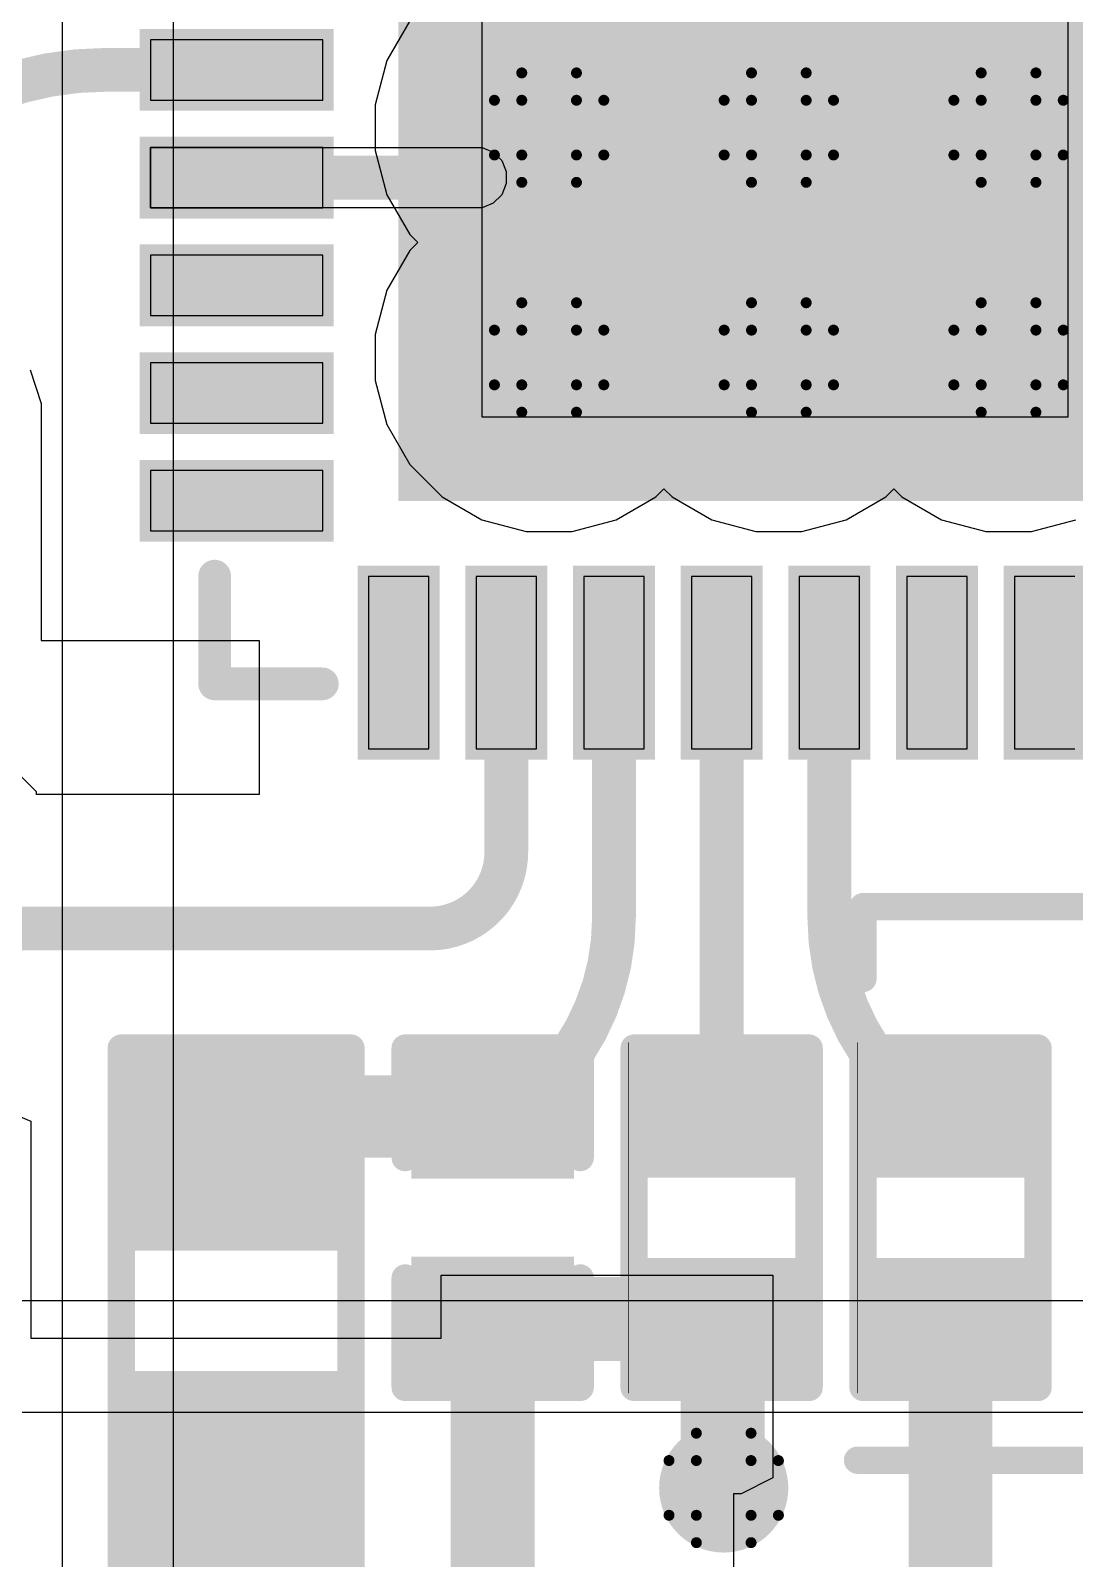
# Model space of a CAD drawing. Header units: inches. Extents: x -18 to 202, y -11 to 119.
# Drawn here: x 35.48 to 40.33, y 14.98 to 22.07 of the extents above; entities that cross this region are included whole.
import ezdxf

# ---------------------------------------------------------------- set-up
doc = ezdxf.new("R2010")
doc.units = ezdxf.units.IN
for name, color, linetype in [('Board Outline', 216, 'Continuous'), ('Bottom Layer', 5, 'Continuous'), ('Drill Drawing', 1, 'Continuous'), ('Ground', 16, 'Continuous'), ('Power', 76, 'Continuous'), ('Top Layer', 1, 'Continuous'), ('Top Overlay', 2, 'Continuous'), ('Top Paste', 8, 'Continuous'), ('Top Solder', 216, 'Continuous'), ('Via Holes', 16, 'Continuous')]:
    doc.layers.add(name, color=color, linetype=linetype)

# ---------------------------------------------------------------- blocks, each defined once
blk = doc.blocks.new('QFN_32_EP_5_5__15')
at = {"layer": 'Top Layer'}
for points in [[(-1.7, -1.7), (-1.7, 1.7), (1.7, 1.7), (1.7, -1.7)], [(-2.0999, 0.3915), (-2.0999, 0.1115), (-2.8999, 0.1115), (-2.8999, 0.3915)], [(-2.0999, -0.1087), (-2.0999, -0.3887), (-2.8999, -0.3887), (-2.8999, -0.1087)], [(-2.0999, -0.6085), (-2.0999, -0.8885), (-2.8999, -0.8885), (-2.8999, -0.6085)], [(-2.0999, -1.1087), (-2.0999, -1.3887), (-2.8999, -1.3887), (-2.8999, -1.1087)], [(-2.0999, -1.6085), (-2.0999, -1.8885), (-2.8999, -1.8885), (-2.8999, -1.6085)], [(-1.608, -2.0999), (-1.608, -2.8999), (-1.888, -2.8999), (-1.888, -2.0999)], [(-1.1079, -2.0999), (-1.1079, -2.8999), (-1.3879, -2.8999), (-1.3879, -2.0999)], [(-0.608, -2.0999), (-0.608, -2.8999), (-0.888, -2.8999), (-0.888, -2.0999)], [(-0.1079, -2.0999), (-0.1079, -2.8999), (-0.3879, -2.8999), (-0.3879, -2.0999)], [(0.392, -2.0999), (0.392, -2.8999), (0.112, -2.8999), (0.112, -2.0999)], [(0.8921, -2.0999), (0.8921, -2.8999), (0.6121, -2.8999), (0.6121, -2.0999)], [(1.392, -2.0999), (1.392, -2.8999), (1.112, -2.8999), (1.112, -2.0999)]]:
    blk.add_hatch(color=1, dxfattribs=at).paths.add_polyline_path(points)
at = {"layer": 'Top Solder'}
for points in [[(-1.75, -1.75), (-1.75, 1.75), (1.75, 1.75), (1.75, -1.75)], [(-2.0499, 0.4415), (-2.0499, 0.0615), (-2.9499, 0.0615), (-2.9499, 0.4415)], [(-2.0499, -0.0587), (-2.0499, -0.4387), (-2.9499, -0.4387), (-2.9499, -0.0587)], [(-2.0499, -0.5585), (-2.0499, -0.9385), (-2.9499, -0.9385), (-2.9499, -0.5585)], [(-2.0499, -1.0587), (-2.0499, -1.4387), (-2.9499, -1.4387), (-2.9499, -1.0587)], [(-2.0499, -1.5585), (-2.0499, -1.9385), (-2.9499, -1.9385), (-2.9499, -1.5585)], [(-1.558, -2.0499), (-1.558, -2.9499), (-1.938, -2.9499), (-1.938, -2.0499)], [(-1.0579, -2.0499), (-1.0579, -2.9499), (-1.4379, -2.9499), (-1.4379, -2.0499)], [(-0.558, -2.0499), (-0.558, -2.9499), (-0.938, -2.9499), (-0.938, -2.0499)], [(-0.0579, -2.0499), (-0.0579, -2.9499), (-0.4379, -2.9499), (-0.4379, -2.0499)], [(0.442, -2.0499), (0.442, -2.9499), (0.062, -2.9499), (0.062, -2.0499)], [(0.9421, -2.0499), (0.9421, -2.9499), (0.5621, -2.9499), (0.5621, -2.0499)], [(1.442, -2.0499), (1.442, -2.9499), (1.062, -2.9499), (1.062, -2.0499)]]:
    blk.add_hatch(color=216, dxfattribs=at).paths.add_polyline_path(points)
at = {"layer": 'Top Overlay', "const_width": 0.152}
for points in [[(-2.6024, -2.5981), (-2.6024, -2.0982)], [(-2.6024, -2.5981), (-2.1025, -2.5981)]]:
    blk.add_lwpolyline(points, dxfattribs=at)
at = {"layer": 'Top Overlay', "const_width": 0.076}
for points in [[(-2.6404, -2.0982, 1), (-2.5644, -2.0982, 1)], [(-2.6404, -2.5981, 1), (-2.5644, -2.5981, 1)], [(-2.6404, -2.5981, 1), (-2.5644, -2.5981, 1)], [(-2.1405, -2.5981, 1), (-2.0645, -2.5981, 1)]]:
    blk.add_lwpolyline(points, format="xyb", close=True, dxfattribs=at)
at = {"layer": 'Top Paste'}
for p, q in [((-1.36, -1.36), (-1.36, 1.3599)), ((1.36, 1.3599), (1.36, -1.36)), ((-2.8999, 0.3915), (-2.8999, 0.1115)), ((-2.0999, 0.3915), (-2.8999, 0.3915)), ((-2.0999, 0.1115), (-2.0999, 0.3915)), ((-2.8999, 0.1115), (-2.0999, 0.1115)), ((-2.8999, -0.1087), (-2.8999, -0.3887)), ((-2.0999, -0.1087), (-2.8999, -0.1087)), ((-2.0999, -0.3887), (-2.0999, -0.1087)), ((-2.8999, -0.3887), (-2.0999, -0.3887)), ((-2.8999, -0.6085), (-2.8999, -0.8885)), ((-2.0999, -0.6085), (-2.8999, -0.6085)), ((-2.0999, -0.8885), (-2.0999, -0.6085)), ((-2.8999, -0.8885), (-2.0999, -0.8885)), ((-2.0999, -1.1087), (-2.8999, -1.1087)), ((-2.8999, -1.1087), (-2.8999, -1.3887)), ((-2.0999, -1.3887), (-2.0999, -1.1087)), ((-2.8999, -1.3887), (-2.0999, -1.3887)), ((1.36, -1.36), (-1.36, -1.36)), ((-2.0999, -1.6085), (-2.8999, -1.6085)), ((-2.8999, -1.6085), (-2.8999, -1.8885)), ((-2.0999, -1.8885), (-2.0999, -1.6085)), ((-2.8999, -1.8885), (-2.0999, -1.8885)), ((-1.608, -2.0999), (-1.888, -2.0999)), ((-1.888, -2.0999), (-1.888, -2.8999)), ((-1.608, -2.8999), (-1.608, -2.0999)), ((-1.1079, -2.0999), (-1.3879, -2.0999)), ((-1.3879, -2.0999), (-1.3879, -2.8999)), ((-1.1079, -2.8999), (-1.1079, -2.0999)), ((-0.608, -2.0999), (-0.888, -2.0999)), ((-0.888, -2.0999), (-0.888, -2.8999)), ((-0.608, -2.8999), (-0.608, -2.0999)), ((-0.1079, -2.0999), (-0.3879, -2.0999)), ((-0.3879, -2.0999), (-0.3879, -2.8999)), ((-0.1079, -2.8999), (-0.1079, -2.0999)), ((0.392, -2.0999), (0.112, -2.0999)), ((0.112, -2.0999), (0.112, -2.8999)), ((0.392, -2.8999), (0.392, -2.0999)), ((0.8921, -2.0999), (0.6121, -2.0999)), ((0.6121, -2.0999), (0.6121, -2.8999)), ((0.8921, -2.8999), (0.8921, -2.0999)), ((1.392, -2.0999), (1.112, -2.0999)), ((1.112, -2.0999), (1.112, -2.8999)), ((-1.888, -2.8999), (-1.608, -2.8999)), ((-1.3879, -2.8999), (-1.1079, -2.8999)), ((-0.888, -2.8999), (-0.608, -2.8999)), ((-0.3879, -2.8999), (-0.1079, -2.8999)), ((0.112, -2.8999), (0.392, -2.8999)), ((0.6121, -2.8999), (0.8921, -2.8999)), ((1.112, -2.8999), (1.392, -2.8999))]:
    blk.add_line(p, q, dxfattribs=at)
blk = doc.blocks.new('R___0402_48')
at = {"layer": 'Top Layer'}
for points in [[(-0.6985, -0.3175), (-0.6985, 0.3175), (-0.2413, 0.3175), (-0.2413, -0.3175)], [(0.2413, -0.3175), (0.2413, 0.3175), (0.6985, 0.3175), (0.6985, -0.3175)]]:
    blk.add_hatch(color=1, dxfattribs=at).paths.add_polyline_path(points)
at = {"layer": 'Top Paste'}
for points in [[(-0.6985, -0.3175), (-0.6985, 0.3175), (-0.2413, 0.3175), (-0.2413, -0.3175)], [(0.2413, -0.3175), (0.2413, 0.3175), (0.6985, 0.3175), (0.6985, -0.3175)]]:
    blk.add_hatch(color=8, dxfattribs=at).paths.add_polyline_path(points)
at = {"layer": 'Top Solder'}
for points in [[(-0.7535, -0.3725), (-0.7535, 0.3725), (-0.1863, 0.3725), (-0.1863, -0.3725)], [(0.1863, -0.3725), (0.1863, 0.3725), (0.7535, 0.3725), (0.7535, -0.3725)]]:
    blk.add_hatch(color=216, dxfattribs=at).paths.add_polyline_path(points)
at = {"layer": 'Top Overlay'}
for points, const_width in [([(0.7874, 0.4064), (-0.7874, 0.4064)], 0.127), ([(-0.7874, -0.4064), (-0.7874, 0.4064)], 0.127), ([(0.7874, -0.4064), (0.7874, 0.4064)], 0.127), ([(0.7874, -0.4064), (-0.7874, -0.4064)], 0.127), ([(0.8128, -0.4318), (-0.8128, -0.4318)], 0.00323)]:
    blk.add_lwpolyline(points, dxfattribs=dict(at, const_width=const_width))
for points, const_width in [([(-0.8191, 0.4064, 1), (-0.7556, 0.4064, 1)], 0.0635), ([(-0.8191, 0.4064, 1), (-0.7556, 0.4064, 1)], 0.0635), ([(0.7556, 0.4064, 1), (0.8191, 0.4064, 1)], 0.0635), ([(0.7556, 0.4064, 1), (0.8191, 0.4064, 1)], 0.0635), ([(-0.8191, -0.4064, 1), (-0.7556, -0.4064, 1)], 0.0635), ([(-0.8191, -0.4064, 1), (-0.7556, -0.4064, 1)], 0.0635), ([(0.7556, -0.4064, 1), (0.8191, -0.4064, 1)], 0.0635), ([(0.7556, -0.4064, 1), (0.8191, -0.4064, 1)], 0.0635), ([(-0.8136, -0.4318, 1), (-0.812, -0.4318, 1)], 0.00161), ([(0.812, -0.4318, 1), (0.8136, -0.4318, 1)], 0.00161)]:
    blk.add_lwpolyline(points, format="xyb", close=True, dxfattribs=dict(at, const_width=const_width))
blk = doc.blocks.new('R___0402_50')
at = {"layer": 'Top Layer'}
for points in [[(-0.6985, -0.3175), (-0.6985, 0.3175), (-0.2413, 0.3175), (-0.2413, -0.3175)], [(0.2413, -0.3175), (0.2413, 0.3175), (0.6985, 0.3175), (0.6985, -0.3175)]]:
    blk.add_hatch(color=1, dxfattribs=at).paths.add_polyline_path(points)
at = {"layer": 'Top Paste'}
for points in [[(-0.6985, -0.3175), (-0.6985, 0.3175), (-0.2413, 0.3175), (-0.2413, -0.3175)], [(0.2413, -0.3175), (0.2413, 0.3175), (0.6985, 0.3175), (0.6985, -0.3175)]]:
    blk.add_hatch(color=8, dxfattribs=at).paths.add_polyline_path(points)
at = {"layer": 'Top Solder'}
for points in [[(-0.7535, -0.3725), (-0.7535, 0.3725), (-0.1863, 0.3725), (-0.1863, -0.3725)], [(0.1863, -0.3725), (0.1863, 0.3725), (0.7535, 0.3725), (0.7535, -0.3725)]]:
    blk.add_hatch(color=216, dxfattribs=at).paths.add_polyline_path(points)
at = {"layer": 'Top Overlay'}
for points, const_width in [([(0.7874, 0.4064), (-0.7874, 0.4064)], 0.127), ([(-0.7874, -0.4064), (-0.7874, 0.4064)], 0.127), ([(0.7874, -0.4064), (0.7874, 0.4064)], 0.127), ([(0.7874, -0.4064), (-0.7874, -0.4064)], 0.127), ([(0.8128, -0.4318), (-0.8128, -0.4318)], 0.00323)]:
    blk.add_lwpolyline(points, dxfattribs=dict(at, const_width=const_width))
for points, const_width in [([(-0.8191, 0.4064, 1), (-0.7556, 0.4064, 1)], 0.0635), ([(-0.8191, 0.4064, 1), (-0.7556, 0.4064, 1)], 0.0635), ([(0.7556, 0.4064, 1), (0.8191, 0.4064, 1)], 0.0635), ([(0.7556, 0.4064, 1), (0.8191, 0.4064, 1)], 0.0635), ([(-0.8191, -0.4064, 1), (-0.7556, -0.4064, 1)], 0.0635), ([(-0.8191, -0.4064, 1), (-0.7556, -0.4064, 1)], 0.0635), ([(0.7556, -0.4064, 1), (0.8191, -0.4064, 1)], 0.0635), ([(0.7556, -0.4064, 1), (0.8191, -0.4064, 1)], 0.0635), ([(-0.8136, -0.4318, 1), (-0.812, -0.4318, 1)], 0.00161), ([(0.812, -0.4318, 1), (0.8136, -0.4318, 1)], 0.00161)]:
    blk.add_lwpolyline(points, format="xyb", close=True, dxfattribs=dict(at, const_width=const_width))
blk = doc.blocks.new('C___0402_94')
at = {"layer": 'Top Layer'}
for points in [[(-0.6985, -0.3175), (-0.6985, 0.3175), (-0.2413, 0.3175), (-0.2413, -0.3175)], [(0.2413, -0.3175), (0.2413, 0.3175), (0.6985, 0.3175), (0.6985, -0.3175)]]:
    blk.add_hatch(color=1, dxfattribs=at).paths.add_polyline_path(points)
at = {"layer": 'Top Paste'}
for points in [[(-0.6985, -0.3175), (-0.6985, 0.3175), (-0.2413, 0.3175), (-0.2413, -0.3175)], [(0.2413, -0.3175), (0.2413, 0.3175), (0.6985, 0.3175), (0.6985, -0.3175)]]:
    blk.add_hatch(color=8, dxfattribs=at).paths.add_polyline_path(points)
at = {"layer": 'Top Solder'}
for points in [[(-0.7585, -0.3775), (-0.7585, 0.3775), (-0.1813, 0.3775), (-0.1813, -0.3775)], [(0.1813, -0.3775), (0.1813, 0.3775), (0.7585, 0.3775), (0.7585, -0.3775)]]:
    blk.add_hatch(color=216, dxfattribs=at).paths.add_polyline_path(points)
at = {"layer": 'Top Overlay', "const_width": 0.127}
for points in [[(-0.7874, -0.4064), (-0.7874, 0.4064)], [(-0.2794, 0.4064), (-0.7874, 0.4064)], [(0.7874, 0.4064), (0.2794, 0.4064)], [(0.7874, -0.4064), (0.7874, 0.4064)], [(-0.2794, -0.4064), (-0.7874, -0.4064)], [(0.7874, -0.4064), (0.2794, -0.4064)]]:
    blk.add_lwpolyline(points, dxfattribs=at)
at = {"layer": 'Top Overlay', "const_width": 0.0635}
for points in [[(-0.8191, 0.4064, 1), (-0.7556, 0.4064, 1)], [(-0.8191, 0.4064, 1), (-0.7556, 0.4064, 1)], [(-0.3111, 0.4064, 1), (-0.2477, 0.4064, 1)], [(0.2477, 0.4064, 1), (0.3111, 0.4064, 1)], [(0.7556, 0.4064, 1), (0.8191, 0.4064, 1)], [(0.7556, 0.4064, 1), (0.8191, 0.4064, 1)], [(-0.8191, -0.4064, 1), (-0.7556, -0.4064, 1)], [(-0.8191, -0.4064, 1), (-0.7556, -0.4064, 1)], [(-0.3111, -0.4064, 1), (-0.2477, -0.4064, 1)], [(0.2477, -0.4064, 1), (0.3111, -0.4064, 1)], [(0.7556, -0.4064, 1), (0.8191, -0.4064, 1)], [(0.7556, -0.4064, 1), (0.8191, -0.4064, 1)]]:
    blk.add_lwpolyline(points, format="xyb", close=True, dxfattribs=at)
blk = doc.blocks.new('R___0603_95')
at = {"layer": 'Top Layer'}
for points in [[(-0.381, 0.4445), (-0.381, -0.4445), (-1.143, -0.4445), (-1.143, 0.4445)], [(1.143, 0.4445), (1.143, -0.4445), (0.381, -0.4445), (0.381, 0.4445)]]:
    blk.add_hatch(color=1, dxfattribs=at).paths.add_polyline_path(points)
at = {"layer": 'Top Paste'}
for points in [[(-0.381, 0.4445), (-0.381, -0.4445), (-1.143, -0.4445), (-1.143, 0.4445)], [(1.143, 0.4445), (1.143, -0.4445), (0.381, -0.4445), (0.381, 0.4445)]]:
    blk.add_hatch(color=8, dxfattribs=at).paths.add_polyline_path(points)
at = {"layer": 'Top Solder'}
for points in [[(-0.2794, 0.5461), (-0.2794, -0.5461), (-1.2446, -0.5461), (-1.2446, 0.5461)], [(1.2446, 0.5461), (1.2446, -0.5461), (0.2794, -0.5461), (0.2794, 0.5461)]]:
    blk.add_hatch(color=216, dxfattribs=at).paths.add_polyline_path(points)
at = {"layer": 'Top Overlay', "const_width": 0.127}
for points in [[(1.2192, 0.5334), (-1.2192, 0.5334)], [(-1.2192, -0.5334), (-1.2192, 0.5334)], [(1.2192, -0.5334), (1.2192, 0.5334)], [(1.2192, -0.5334), (-1.2192, -0.5334)]]:
    blk.add_lwpolyline(points, dxfattribs=at)
at = {"layer": 'Top Overlay', "const_width": 0.0635}
for points in [[(-1.25095, 0.5334, 1), (-1.18745, 0.5334, 1)], [(-1.25095, 0.5334, 1), (-1.18745, 0.5334, 1)], [(1.18745, 0.5334, 1), (1.25095, 0.5334, 1)], [(1.18745, 0.5334, 1), (1.25095, 0.5334, 1)], [(-1.25095, -0.5334, 1), (-1.18745, -0.5334, 1)], [(-1.25095, -0.5334, 1), (-1.18745, -0.5334, 1)], [(1.18745, -0.5334, 1), (1.25095, -0.5334, 1)], [(1.18745, -0.5334, 1), (1.25095, -0.5334, 1)]]:
    blk.add_lwpolyline(points, format="xyb", close=True, dxfattribs=at)

msp = doc.modelspace()

# ---------------------------------------------------------------- hatches: boundary and pattern name
at = {"layer": 'Bottom Layer'}
h = msp.add_hatch(color=5, dxfattribs=at)
edge = h.paths.add_edge_path()
edge.add_arc((37.8891, 21.6243), 0.3, 0, 360)
h = msp.add_hatch(color=5, dxfattribs=at)
edge = h.paths.add_edge_path()
edge.add_arc((38.9559, 21.6243), 0.3, 0, 360)
h = msp.add_hatch(color=5, dxfattribs=at)
edge = h.paths.add_edge_path()
edge.add_arc((40.0227, 21.6243), 0.3, 0, 360)
h = msp.add_hatch(color=5, dxfattribs=at)
edge = h.paths.add_edge_path()
edge.add_arc((37.8891, 20.5575), 0.3, 0, 360)
h = msp.add_hatch(color=5, dxfattribs=at)
edge = h.paths.add_edge_path()
edge.add_arc((38.9559, 20.5575), 0.3, 0, 360)
h = msp.add_hatch(color=5, dxfattribs=at)
edge = h.paths.add_edge_path()
edge.add_arc((40.0227, 20.5575), 0.3, 0, 360)
h = msp.add_hatch(color=5, dxfattribs=at)
edge = h.paths.add_edge_path()
edge.add_arc((38.6999, 15.3109), 0.3, 0, 360)
at = {"layer": 'Ground'}
h = msp.add_hatch(color=16, dxfattribs=at)
edge = h.paths.add_edge_path()
edge.add_arc((37.8891, 21.6243), 0.3, 0, 360)
h = msp.add_hatch(color=16, dxfattribs=at)
edge = h.paths.add_edge_path()
edge.add_arc((38.9559, 21.6243), 0.3, 0, 360)
h = msp.add_hatch(color=16, dxfattribs=at)
edge = h.paths.add_edge_path()
edge.add_arc((40.0227, 21.6243), 0.3, 0, 360)
h = msp.add_hatch(color=16, dxfattribs=at)
edge = h.paths.add_edge_path()
edge.add_arc((37.8891, 20.5575), 0.3, 0, 360)
h = msp.add_hatch(color=16, dxfattribs=at)
edge = h.paths.add_edge_path()
edge.add_arc((38.9559, 20.5575), 0.3, 0, 360)
h = msp.add_hatch(color=16, dxfattribs=at)
edge = h.paths.add_edge_path()
edge.add_arc((40.0227, 20.5575), 0.3, 0, 360)
h = msp.add_hatch(color=16, dxfattribs=at)
edge = h.paths.add_edge_path()
edge.add_arc((38.6999, 15.3109), 0.3, 0, 360)
at = {"layer": 'Power'}
h = msp.add_hatch(color=76, dxfattribs=at)
edge = h.paths.add_edge_path()
edge.add_arc((37.8891, 21.6243), 0.3, 0, 360)
h = msp.add_hatch(color=76, dxfattribs=at)
edge = h.paths.add_edge_path()
edge.add_arc((38.9559, 21.6243), 0.3, 0, 360)
h = msp.add_hatch(color=76, dxfattribs=at)
edge = h.paths.add_edge_path()
edge.add_arc((40.0227, 21.6243), 0.3, 0, 360)
h = msp.add_hatch(color=76, dxfattribs=at)
edge = h.paths.add_edge_path()
edge.add_arc((37.8891, 20.5575), 0.3, 0, 360)
h = msp.add_hatch(color=76, dxfattribs=at)
edge = h.paths.add_edge_path()
edge.add_arc((38.9559, 20.5575), 0.3, 0, 360)
h = msp.add_hatch(color=76, dxfattribs=at)
edge = h.paths.add_edge_path()
edge.add_arc((40.0227, 20.5575), 0.3, 0, 360)
h = msp.add_hatch(color=76, dxfattribs=at)
edge = h.paths.add_edge_path()
edge.add_arc((38.6999, 15.3109), 0.3, 0, 360)
at = {"layer": 'Top Layer'}
h = msp.add_hatch(color=1, dxfattribs=at)
edge = h.paths.add_edge_path()
edge.add_arc((37.8891, 21.6243), 0.3, 0, 360)
h = msp.add_hatch(color=1, dxfattribs=at)
edge = h.paths.add_edge_path()
edge.add_arc((38.9559, 21.6243), 0.3, 0, 360)
h = msp.add_hatch(color=1, dxfattribs=at)
edge = h.paths.add_edge_path()
edge.add_arc((40.0227, 21.6243), 0.3, 0, 360)
h = msp.add_hatch(color=1, dxfattribs=at)
edge = h.paths.add_edge_path()
edge.add_arc((37.8891, 20.5575), 0.3, 0, 360)
h = msp.add_hatch(color=1, dxfattribs=at)
edge = h.paths.add_edge_path()
edge.add_arc((38.9559, 20.5575), 0.3, 0, 360)
h = msp.add_hatch(color=1, dxfattribs=at)
edge = h.paths.add_edge_path()
edge.add_arc((40.0227, 20.5575), 0.3, 0, 360)
h = msp.add_hatch(color=1, dxfattribs=at)
edge = h.paths.add_edge_path()
edge.add_arc((38.6999, 15.3109), 0.3, 0, 360)
at = {"layer": 'Via Holes'}
h = msp.add_hatch(color=7, dxfattribs=at)
edge = h.paths.add_edge_path()
edge.add_arc((37.8891, 21.6243), 0.15, 0, 360)
h = msp.add_hatch(color=7, dxfattribs=at)
edge = h.paths.add_edge_path()
edge.add_arc((38.9559, 21.6243), 0.15, 0, 360)
h = msp.add_hatch(color=7, dxfattribs=at)
edge = h.paths.add_edge_path()
edge.add_arc((40.0227, 21.6243), 0.15, 0, 360)
h = msp.add_hatch(color=7, dxfattribs=at)
edge = h.paths.add_edge_path()
edge.add_arc((37.8891, 20.5575), 0.15, 0, 360)
h = msp.add_hatch(color=7, dxfattribs=at)
edge = h.paths.add_edge_path()
edge.add_arc((38.9559, 20.5575), 0.15, 0, 360)
h = msp.add_hatch(color=7, dxfattribs=at)
edge = h.paths.add_edge_path()
edge.add_arc((40.0227, 20.5575), 0.15, 0, 360)
h = msp.add_hatch(color=7, dxfattribs=at)
edge = h.paths.add_edge_path()
edge.add_arc((38.6999, 15.3109), 0.15, 0, 360)

# ---------------------------------------------------------------- linework, layer by layer
at = {"layer": 'Board Outline', "const_width": 0.254}
msp.add_lwpolyline([(44.2299, 62.3099, -3.535496), (7.5647, 62.2891)], format="xyb", dxfattribs=at)
at = {"layer": 'Bottom Layer'}
for p, q in [((40.5678, 16.1798), (27.8804, 16.1798)), ((27.8804, 15.6618), (40.5678, 15.6618))]:
    msp.add_line(p, q, dxfattribs=at)
at = {"layer": 'Drill Drawing', "const_width": 0.0508}
for points in [[(37.7621, 21.7513), (37.7621, 21.8783)], [(37.7621, 21.8783), (38.0161, 21.8783)], [(38.0161, 21.7513), (38.0161, 21.8783)], [(38.8289, 21.7513), (38.8289, 21.8783)], [(38.8289, 21.8783), (39.0829, 21.8783)], [(39.0829, 21.7513), (39.0829, 21.8783)], [(39.8957, 21.7513), (39.8957, 21.8783)], [(39.8957, 21.8783), (40.1497, 21.8783)], [(40.1497, 21.7513), (40.1497, 21.8783)], [(37.6351, 21.4973), (37.6351, 21.7513)], [(37.6351, 21.7513), (37.7621, 21.7513)], [(38.0161, 21.7513), (38.1431, 21.7513)], [(38.1431, 21.4973), (38.1431, 21.7513)], [(38.7019, 21.4973), (38.7019, 21.7513)], [(38.7019, 21.7513), (38.8289, 21.7513)], [(39.0829, 21.7513), (39.2099, 21.7513)], [(39.2099, 21.4973), (39.2099, 21.7513)], [(39.7687, 21.4973), (39.7687, 21.7513)], [(39.7687, 21.7513), (39.8957, 21.7513)], [(40.1497, 21.7513), (40.2767, 21.7513)], [(40.2767, 21.4973), (40.2767, 21.7513)], [(37.6351, 21.4973), (37.7621, 21.4973)], [(37.7621, 21.3703), (37.7621, 21.4973)], [(38.0161, 21.4973), (38.1431, 21.4973)], [(38.0161, 21.3703), (38.0161, 21.4973)], [(38.7019, 21.4973), (38.8289, 21.4973)], [(38.8289, 21.3703), (38.8289, 21.4973)], [(39.0829, 21.4973), (39.2099, 21.4973)], [(39.0829, 21.3703), (39.0829, 21.4973)], [(39.7687, 21.4973), (39.8957, 21.4973)], [(39.8957, 21.3703), (39.8957, 21.4973)], [(40.1497, 21.4973), (40.2767, 21.4973)], [(40.1497, 21.3703), (40.1497, 21.4973)], [(37.7621, 21.3703), (38.0161, 21.3703)], [(38.8289, 21.3703), (39.0829, 21.3703)], [(39.8957, 21.3703), (40.1497, 21.3703)], [(37.7621, 20.6845), (37.7621, 20.8115)], [(37.7621, 20.8115), (38.0161, 20.8115)], [(38.0161, 20.6845), (38.0161, 20.8115)], [(38.8289, 20.6845), (38.8289, 20.8115)], [(38.8289, 20.8115), (39.0829, 20.8115)], [(39.0829, 20.6845), (39.0829, 20.8115)], [(39.8957, 20.6845), (39.8957, 20.8115)], [(39.8957, 20.8115), (40.1497, 20.8115)], [(40.1497, 20.6845), (40.1497, 20.8115)], [(37.6351, 20.4305), (37.6351, 20.6845)], [(37.6351, 20.6845), (37.7621, 20.6845)], [(38.0161, 20.6845), (38.1431, 20.6845)], [(38.1431, 20.4305), (38.1431, 20.6845)], [(38.7019, 20.4305), (38.7019, 20.6845)], [(38.7019, 20.6845), (38.8289, 20.6845)], [(39.0829, 20.6845), (39.2099, 20.6845)], [(39.2099, 20.4305), (39.2099, 20.6845)], [(39.7687, 20.4305), (39.7687, 20.6845)], [(39.7687, 20.6845), (39.8957, 20.6845)], [(40.1497, 20.6845), (40.2767, 20.6845)], [(40.2767, 20.4305), (40.2767, 20.6845)], [(37.6351, 20.4305), (37.7621, 20.4305)], [(37.7621, 20.3035), (37.7621, 20.4305)], [(38.0161, 20.4305), (38.1431, 20.4305)], [(38.0161, 20.3035), (38.0161, 20.4305)], [(38.7019, 20.4305), (38.8289, 20.4305)], [(38.8289, 20.3035), (38.8289, 20.4305)], [(39.0829, 20.4305), (39.2099, 20.4305)], [(39.0829, 20.3035), (39.0829, 20.4305)], [(39.7687, 20.4305), (39.8957, 20.4305)], [(39.8957, 20.3035), (39.8957, 20.4305)], [(40.1497, 20.4305), (40.2767, 20.4305)], [(40.1497, 20.3035), (40.1497, 20.4305)], [(37.7621, 20.3035), (38.0161, 20.3035)], [(38.8289, 20.3035), (39.0829, 20.3035)], [(39.8957, 20.3035), (40.1497, 20.3035)], [(38.5729, 15.4379), (38.5729, 15.5649)], [(38.5729, 15.5649), (38.8269, 15.5649)], [(38.8269, 15.4379), (38.8269, 15.5649)], [(38.4459, 15.1839), (38.4459, 15.4379)], [(38.4459, 15.4379), (38.5729, 15.4379)], [(38.8269, 15.4379), (38.9539, 15.4379)], [(38.9539, 15.1839), (38.9539, 15.4379)], [(38.4459, 15.1839), (38.5729, 15.1839)], [(38.5729, 15.0569), (38.5729, 15.1839)], [(38.8269, 15.1839), (38.9539, 15.1839)], [(38.8269, 15.0569), (38.8269, 15.1839)], [(38.5729, 15.0569), (38.8269, 15.0569)]]:
    msp.add_lwpolyline(points, dxfattribs=at)
at = {"layer": 'Drill Drawing', "const_width": 0.0254}
for points in [[(37.7494, 21.8783, 1), (37.7748, 21.8783, 1)], [(37.7494, 21.8783, 1), (37.7748, 21.8783, 1)], [(38.0034, 21.8783, 1), (38.0288, 21.8783, 1)], [(38.0034, 21.8783, 1), (38.0288, 21.8783, 1)], [(38.8162, 21.8783, 1), (38.8416, 21.8783, 1)], [(38.8162, 21.8783, 1), (38.8416, 21.8783, 1)], [(39.0702, 21.8783, 1), (39.0956, 21.8783, 1)], [(39.0702, 21.8783, 1), (39.0956, 21.8783, 1)], [(39.883, 21.8783, 1), (39.9084, 21.8783, 1)], [(39.883, 21.8783, 1), (39.9084, 21.8783, 1)], [(40.137, 21.8783, 1), (40.1624, 21.8783, 1)], [(40.137, 21.8783, 1), (40.1624, 21.8783, 1)], [(37.6224, 21.7513, 1), (37.6478, 21.7513, 1)], [(37.6224, 21.7513, 1), (37.6478, 21.7513, 1)], [(37.7494, 21.7513, 1), (37.7748, 21.7513, 1)], [(37.7494, 21.7513, 1), (37.7748, 21.7513, 1)], [(38.0034, 21.7513, 1), (38.0288, 21.7513, 1)], [(38.0034, 21.7513, 1), (38.0288, 21.7513, 1)], [(38.1304, 21.7513, 1), (38.1558, 21.7513, 1)], [(38.1304, 21.7513, 1), (38.1558, 21.7513, 1)], [(38.6892, 21.7513, 1), (38.7146, 21.7513, 1)], [(38.6892, 21.7513, 1), (38.7146, 21.7513, 1)], [(38.8162, 21.7513, 1), (38.8416, 21.7513, 1)], [(38.8162, 21.7513, 1), (38.8416, 21.7513, 1)], [(39.0702, 21.7513, 1), (39.0956, 21.7513, 1)], [(39.0702, 21.7513, 1), (39.0956, 21.7513, 1)], [(39.1972, 21.7513, 1), (39.2226, 21.7513, 1)], [(39.1972, 21.7513, 1), (39.2226, 21.7513, 1)], [(39.756, 21.7513, 1), (39.7814, 21.7513, 1)], [(39.756, 21.7513, 1), (39.7814, 21.7513, 1)], [(39.883, 21.7513, 1), (39.9084, 21.7513, 1)], [(39.883, 21.7513, 1), (39.9084, 21.7513, 1)], [(40.137, 21.7513, 1), (40.1624, 21.7513, 1)], [(40.137, 21.7513, 1), (40.1624, 21.7513, 1)], [(40.264, 21.7513, 1), (40.2894, 21.7513, 1)], [(40.264, 21.7513, 1), (40.2894, 21.7513, 1)], [(37.6224, 21.4973, 1), (37.6478, 21.4973, 1)], [(37.6224, 21.4973, 1), (37.6478, 21.4973, 1)], [(37.7494, 21.4973, 1), (37.7748, 21.4973, 1)], [(37.7494, 21.4973, 1), (37.7748, 21.4973, 1)], [(38.0034, 21.4973, 1), (38.0288, 21.4973, 1)], [(38.0034, 21.4973, 1), (38.0288, 21.4973, 1)], [(38.1304, 21.4973, 1), (38.1558, 21.4973, 1)], [(38.1304, 21.4973, 1), (38.1558, 21.4973, 1)], [(38.6892, 21.4973, 1), (38.7146, 21.4973, 1)], [(38.6892, 21.4973, 1), (38.7146, 21.4973, 1)], [(38.8162, 21.4973, 1), (38.8416, 21.4973, 1)], [(38.8162, 21.4973, 1), (38.8416, 21.4973, 1)], [(39.0702, 21.4973, 1), (39.0956, 21.4973, 1)], [(39.0702, 21.4973, 1), (39.0956, 21.4973, 1)], [(39.1972, 21.4973, 1), (39.2226, 21.4973, 1)], [(39.1972, 21.4973, 1), (39.2226, 21.4973, 1)], [(39.756, 21.4973, 1), (39.7814, 21.4973, 1)], [(39.756, 21.4973, 1), (39.7814, 21.4973, 1)], [(39.883, 21.4973, 1), (39.9084, 21.4973, 1)], [(39.883, 21.4973, 1), (39.9084, 21.4973, 1)], [(40.137, 21.4973, 1), (40.1624, 21.4973, 1)], [(40.137, 21.4973, 1), (40.1624, 21.4973, 1)], [(40.264, 21.4973, 1), (40.2894, 21.4973, 1)], [(40.264, 21.4973, 1), (40.2894, 21.4973, 1)], [(37.7494, 21.3703, 1), (37.7748, 21.3703, 1)], [(37.7494, 21.3703, 1), (37.7748, 21.3703, 1)], [(38.0034, 21.3703, 1), (38.0288, 21.3703, 1)], [(38.0034, 21.3703, 1), (38.0288, 21.3703, 1)], [(38.8162, 21.3703, 1), (38.8416, 21.3703, 1)], [(38.8162, 21.3703, 1), (38.8416, 21.3703, 1)], [(39.0702, 21.3703, 1), (39.0956, 21.3703, 1)], [(39.0702, 21.3703, 1), (39.0956, 21.3703, 1)], [(39.883, 21.3703, 1), (39.9084, 21.3703, 1)], [(39.883, 21.3703, 1), (39.9084, 21.3703, 1)], [(40.137, 21.3703, 1), (40.1624, 21.3703, 1)], [(40.137, 21.3703, 1), (40.1624, 21.3703, 1)], [(37.7494, 20.8115, 1), (37.7748, 20.8115, 1)], [(37.7494, 20.8115, 1), (37.7748, 20.8115, 1)], [(38.0034, 20.8115, 1), (38.0288, 20.8115, 1)], [(38.0034, 20.8115, 1), (38.0288, 20.8115, 1)], [(38.8162, 20.8115, 1), (38.8416, 20.8115, 1)], [(38.8162, 20.8115, 1), (38.8416, 20.8115, 1)], [(39.0702, 20.8115, 1), (39.0956, 20.8115, 1)], [(39.0702, 20.8115, 1), (39.0956, 20.8115, 1)], [(39.883, 20.8115, 1), (39.9084, 20.8115, 1)], [(39.883, 20.8115, 1), (39.9084, 20.8115, 1)], [(40.137, 20.8115, 1), (40.1624, 20.8115, 1)], [(40.137, 20.8115, 1), (40.1624, 20.8115, 1)], [(37.6224, 20.6845, 1), (37.6478, 20.6845, 1)], [(37.6224, 20.6845, 1), (37.6478, 20.6845, 1)], [(37.7494, 20.6845, 1), (37.7748, 20.6845, 1)], [(37.7494, 20.6845, 1), (37.7748, 20.6845, 1)], [(38.0034, 20.6845, 1), (38.0288, 20.6845, 1)], [(38.0034, 20.6845, 1), (38.0288, 20.6845, 1)], [(38.1304, 20.6845, 1), (38.1558, 20.6845, 1)], [(38.1304, 20.6845, 1), (38.1558, 20.6845, 1)], [(38.6892, 20.6845, 1), (38.7146, 20.6845, 1)], [(38.6892, 20.6845, 1), (38.7146, 20.6845, 1)], [(38.8162, 20.6845, 1), (38.8416, 20.6845, 1)], [(38.8162, 20.6845, 1), (38.8416, 20.6845, 1)], [(39.0702, 20.6845, 1), (39.0956, 20.6845, 1)], [(39.0702, 20.6845, 1), (39.0956, 20.6845, 1)], [(39.1972, 20.6845, 1), (39.2226, 20.6845, 1)], [(39.1972, 20.6845, 1), (39.2226, 20.6845, 1)], [(39.756, 20.6845, 1), (39.7814, 20.6845, 1)], [(39.756, 20.6845, 1), (39.7814, 20.6845, 1)], [(39.883, 20.6845, 1), (39.9084, 20.6845, 1)], [(39.883, 20.6845, 1), (39.9084, 20.6845, 1)], [(40.137, 20.6845, 1), (40.1624, 20.6845, 1)], [(40.137, 20.6845, 1), (40.1624, 20.6845, 1)], [(40.264, 20.6845, 1), (40.2894, 20.6845, 1)], [(40.264, 20.6845, 1), (40.2894, 20.6845, 1)], [(37.6224, 20.4305, 1), (37.6478, 20.4305, 1)], [(37.6224, 20.4305, 1), (37.6478, 20.4305, 1)], [(37.7494, 20.4305, 1), (37.7748, 20.4305, 1)], [(37.7494, 20.4305, 1), (37.7748, 20.4305, 1)], [(38.0034, 20.4305, 1), (38.0288, 20.4305, 1)], [(38.0034, 20.4305, 1), (38.0288, 20.4305, 1)], [(38.1304, 20.4305, 1), (38.1558, 20.4305, 1)], [(38.1304, 20.4305, 1), (38.1558, 20.4305, 1)], [(38.6892, 20.4305, 1), (38.7146, 20.4305, 1)], [(38.6892, 20.4305, 1), (38.7146, 20.4305, 1)], [(38.8162, 20.4305, 1), (38.8416, 20.4305, 1)], [(38.8162, 20.4305, 1), (38.8416, 20.4305, 1)], [(39.0702, 20.4305, 1), (39.0956, 20.4305, 1)], [(39.0702, 20.4305, 1), (39.0956, 20.4305, 1)], [(39.1972, 20.4305, 1), (39.2226, 20.4305, 1)], [(39.1972, 20.4305, 1), (39.2226, 20.4305, 1)], [(39.756, 20.4305, 1), (39.7814, 20.4305, 1)], [(39.756, 20.4305, 1), (39.7814, 20.4305, 1)], [(39.883, 20.4305, 1), (39.9084, 20.4305, 1)], [(39.883, 20.4305, 1), (39.9084, 20.4305, 1)], [(40.137, 20.4305, 1), (40.1624, 20.4305, 1)], [(40.137, 20.4305, 1), (40.1624, 20.4305, 1)], [(40.264, 20.4305, 1), (40.2894, 20.4305, 1)], [(40.264, 20.4305, 1), (40.2894, 20.4305, 1)], [(37.7494, 20.3035, 1), (37.7748, 20.3035, 1)], [(37.7494, 20.3035, 1), (37.7748, 20.3035, 1)], [(38.0034, 20.3035, 1), (38.0288, 20.3035, 1)], [(38.0034, 20.3035, 1), (38.0288, 20.3035, 1)], [(38.8162, 20.3035, 1), (38.8416, 20.3035, 1)], [(38.8162, 20.3035, 1), (38.8416, 20.3035, 1)], [(39.0702, 20.3035, 1), (39.0956, 20.3035, 1)], [(39.0702, 20.3035, 1), (39.0956, 20.3035, 1)], [(39.883, 20.3035, 1), (39.9084, 20.3035, 1)], [(39.883, 20.3035, 1), (39.9084, 20.3035, 1)], [(40.137, 20.3035, 1), (40.1624, 20.3035, 1)], [(40.137, 20.3035, 1), (40.1624, 20.3035, 1)], [(38.5602, 15.5649, 1), (38.5856, 15.5649, 1)], [(38.5602, 15.5649, 1), (38.5856, 15.5649, 1)], [(38.8142, 15.5649, 1), (38.8396, 15.5649, 1)], [(38.8142, 15.5649, 1), (38.8396, 15.5649, 1)], [(38.4332, 15.4379, 1), (38.4586, 15.4379, 1)], [(38.4332, 15.4379, 1), (38.4586, 15.4379, 1)], [(38.5602, 15.4379, 1), (38.5856, 15.4379, 1)], [(38.5602, 15.4379, 1), (38.5856, 15.4379, 1)], [(38.8142, 15.4379, 1), (38.8396, 15.4379, 1)], [(38.8142, 15.4379, 1), (38.8396, 15.4379, 1)], [(38.9412, 15.4379, 1), (38.9666, 15.4379, 1)], [(38.9412, 15.4379, 1), (38.9666, 15.4379, 1)], [(38.4332, 15.1839, 1), (38.4586, 15.1839, 1)], [(38.4332, 15.1839, 1), (38.4586, 15.1839, 1)], [(38.5602, 15.1839, 1), (38.5856, 15.1839, 1)], [(38.5602, 15.1839, 1), (38.5856, 15.1839, 1)], [(38.8142, 15.1839, 1), (38.8396, 15.1839, 1)], [(38.8142, 15.1839, 1), (38.8396, 15.1839, 1)], [(38.9412, 15.1839, 1), (38.9666, 15.1839, 1)], [(38.9412, 15.1839, 1), (38.9666, 15.1839, 1)], [(38.5602, 15.0569, 1), (38.5856, 15.0569, 1)], [(38.5602, 15.0569, 1), (38.5856, 15.0569, 1)], [(38.8142, 15.0569, 1), (38.8396, 15.0569, 1)], [(38.8142, 15.0569, 1), (38.8396, 15.0569, 1)]]:
    msp.add_lwpolyline(points, format="xyb", close=True, dxfattribs=at)
at = {"layer": 'Ground'}
for p, q in [((40.5678, 16.1798), (27.8804, 16.1798)), ((27.8804, 15.6618), (40.5678, 15.6618))]:
    msp.add_line(p, q, dxfattribs=at)
at = {"layer": 'Power'}
for p, q in [((35.6274, 27.8042), (35.6274, 6.2396)), ((36.1453, 6.2396), (36.1453, 27.7915)), ((37.2426, 22.1205), (37.1362, 21.9362)), ((37.1362, 21.9362), (37.0811, 21.7307)), ((37.0811, 21.7307), (37.0811, 21.518)), ((37.0811, 21.518), (37.1362, 21.3125)), ((37.1362, 21.3125), (37.2426, 21.1282)), ((37.2426, 21.1282), (37.2798, 21.0909)), ((37.2798, 21.0909), (37.2426, 21.0537)), ((37.2426, 21.0537), (37.1362, 20.8694)), ((37.1362, 20.8694), (37.0811, 20.6639)), ((37.0811, 20.6639), (37.0811, 20.4512)), ((37.0811, 20.4512), (37.1362, 20.2457)), ((37.1362, 20.2457), (37.2426, 20.0614)), ((37.2426, 20.0614), (37.393, 19.911)), ((38.3853, 19.911), (38.4225, 19.9483)), ((38.4225, 19.9483), (38.4598, 19.911)), ((39.4521, 19.911), (39.4893, 19.9483)), ((39.4893, 19.9483), (39.5266, 19.911)), ((37.393, 19.911), (37.5773, 19.8046)), ((38.201, 19.8046), (38.3853, 19.911)), ((38.4598, 19.911), (38.6441, 19.8046)), ((39.2678, 19.8046), (39.4521, 19.911)), ((39.5266, 19.911), (39.7109, 19.8046)), ((37.5773, 19.8046), (37.7828, 19.7495)), ((37.9955, 19.7495), (38.201, 19.8046)), ((38.6441, 19.8046), (38.8496, 19.7495)), ((39.0623, 19.7495), (39.2678, 19.8046)), ((39.7109, 19.8046), (39.9164, 19.7495)), ((40.1291, 19.7495), (40.3346, 19.8046)), ((37.7828, 19.7495), (37.9955, 19.7495)), ((38.8496, 19.7495), (39.0623, 19.7495)), ((39.9164, 19.7495), (40.1291, 19.7495))]:
    msp.add_line(p, q, dxfattribs=at)
at = {"layer": 'Top Layer'}
for p, q in [((36.0383, 21.2521), (36.0383, 21.5321)), ((36.0383, 21.5321), (37.5503, 21.5321)), ((37.5503, 21.5321), (37.5781, 21.5321)), ((37.5781, 21.5321), (37.6296, 21.5108)), ((37.6296, 21.5108), (37.669, 21.4714)), ((37.669, 21.4714), (37.6903, 21.42)), ((37.6903, 21.42), (37.6903, 21.3921)), ((37.6903, 21.3643), (37.669, 21.3128)), ((37.6903, 21.3921), (37.6903, 21.3643)), ((37.669, 21.3128), (37.6296, 21.2734)), ((37.5503, 21.2521), (36.0383, 21.2521)), ((37.5781, 21.2521), (37.5503, 21.2521)), ((37.5503, 21.2521), (37.5503, 21.2521)), ((37.6296, 21.2734), (37.5781, 21.2521)), ((35.4788, 20.5003), (35.5303, 20.3439)), ((35.5303, 20.3439), (35.5303, 19.2443)), ((35.5303, 19.2443), (36.5422, 19.2443)), ((36.5422, 19.2443), (36.5422, 18.5285)), ((35.5092, 18.542), (34.8742, 19.177)), ((35.5092, 18.5285), (35.5092, 18.542)), ((36.5422, 18.5285), (35.5092, 18.5285)), ((35.3186, 17.0814), (35.4829, 17.0134)), ((35.4829, 17.0134), (35.4829, 16.006)), ((37.3879, 16.006), (37.3879, 16.2981)), ((37.3879, 16.2981), (38.4525, 16.2981)), ((38.4525, 16.2981), (38.4525, 16.2981)), ((38.4525, 16.2981), (38.9277, 16.2981)), ((38.9277, 16.2981), (38.9277, 15.3583)), ((35.4829, 16.006), (37.3879, 16.006)), ((38.9277, 15.3583), (38.781, 15.2833)), ((38.781, 15.2833), (38.7452, 15.2833)), ((38.7452, 15.2833), (38.7452, 13.7673))]:
    msp.add_line(p, q, dxfattribs=at)
at = {"layer": 'Top Layer', "const_width": 0.2032}
for points in [[(34.8692, 21.5318, -0.182173), (35.8257, 21.8923)], [(37.9145, 21.5989, -0.414214), (37.7077, 21.3921)], [(38.9382, 21.6408, -0.414214), (38.6895, 21.3921)], [(37.6903, 18.2617, -0.414214), (37.3356, 17.907)], [(38.1902, 17.9578, -0.198846), (37.866, 17.1749)], [(39.5143, 17.1749, -0.198846), (39.1902, 17.9578)], [(36.4354, 16.895, -0.414214), (36.5751, 17.0347)]]:
    msp.add_lwpolyline(points, format="xyb", dxfattribs=at)
at = {"layer": 'Top Layer'}
for points, const_width in [([(35.8257, 21.8923), (36.1399, 21.8923)], 0.2032), ([(36.1399, 21.8923), (36.4383, 21.8923)], 0.2032), ([(36.4383, 21.3921), (37.7077, 21.3921)], 0.2032), ([(37.6903, 18.2617), (37.6903, 19.1409)], 0.2032), ([(38.1902, 17.9578), (38.1902, 19.1409)], 0.2032), ([(38.6903, 17.0347), (38.6903, 19.1409)], 0.2032), ([(39.1902, 17.9578), (39.1902, 19.1409)], 0.2032), ([(34.2392, 17.907), (37.3356, 17.907)], 0.2032), ([(37.627, 17.0347), (37.8429, 17.1518)], 0.2032), ([(37.8429, 17.1518), (37.866, 17.1749)], 0.2032), ([(39.5143, 17.1749), (39.5374, 17.1518)], 0.2032), ([(39.5374, 17.1518), (39.7533, 17.0347)], 0.2032), ([(36.5751, 17.0347), (37.627, 17.0347)], 0.381), ([(37.627, 13.0253), (37.627, 16.0949)], 0.3894), ([(37.627, 16.0949), (37.627, 16.0949)], 0.3894), ([(37.627, 16.0949), (38.6903, 16.0949)], 0.3894), ([(38.6903, 16.0949), (38.6951, 16.0901)], 0.3894), ([(38.6951, 15.3157), (38.6951, 16.0901)], 0.3894), ([(39.7532, 14.5253), (39.7532, 16.0949)], 0.3894), ([(36.4354, 13.0253), (36.4354, 15.371)], 0.3894), ([(38.6951, 15.3157), (38.6999, 15.3109)], 0.3894)]:
    msp.add_lwpolyline(points, dxfattribs=dict(at, const_width=const_width))
for points, const_width in [([(35.7749, 21.8923, 1), (35.8765, 21.8923, 1)], 0.1016), ([(35.7749, 21.8923, 1), (35.8765, 21.8923, 1)], 0.1016), ([(36.0891, 21.8923, 1), (36.1907, 21.8923, 1)], 0.1016), ([(36.0891, 21.8923, 1), (36.1907, 21.8923, 1)], 0.1016), ([(36.3875, 21.8923, 1), (36.4891, 21.8923, 1)], 0.1016), ([(37.8637, 21.5989, 1), (37.9653, 21.5989, 1)], 0.1016), ([(38.8874, 21.6408, 1), (38.989, 21.6408, 1)], 0.1016), ([(36.3875, 21.3921, 1), (36.4891, 21.3921, 1)], 0.1016), ([(37.6569, 21.3921, 1), (37.7585, 21.3921, 1)], 0.1016), ([(37.6569, 21.3921, 1), (37.7585, 21.3921, 1)], 0.1016), ([(38.6387, 21.3921, 1), (38.7403, 21.3921, 1)], 0.1016), ([(37.6395, 19.1409, 1), (37.7411, 19.1409, 1)], 0.1016), ([(38.1394, 19.1409, 1), (38.241, 19.1409, 1)], 0.1016), ([(38.6395, 19.1409, 1), (38.7411, 19.1409, 1)], 0.1016), ([(39.1394, 19.1409, 1), (39.241, 19.1409, 1)], 0.1016), ([(37.6395, 18.2617, 1), (37.7411, 18.2617, 1)], 0.1016), ([(37.6395, 18.2617, 1), (37.7411, 18.2617, 1)], 0.1016), ([(38.1394, 17.9578, 1), (38.241, 17.9578, 1)], 0.1016), ([(38.1394, 17.9578, 1), (38.241, 17.9578, 1)], 0.1016), ([(39.1394, 17.9578, 1), (39.241, 17.9578, 1)], 0.1016), ([(39.1394, 17.9578, 1), (39.241, 17.9578, 1)], 0.1016), ([(37.2848, 17.907, 1), (37.3864, 17.907, 1)], 0.1016), ([(37.2848, 17.907, 1), (37.3864, 17.907, 1)], 0.1016), ([(37.7921, 17.1518, 1), (37.8937, 17.1518, 1)], 0.1016), ([(37.7921, 17.1518, 1), (37.8937, 17.1518, 1)], 0.1016), ([(37.8152, 17.1749, 1), (37.9168, 17.1749, 1)], 0.1016), ([(37.8152, 17.1749, 1), (37.9168, 17.1749, 1)], 0.1016), ([(39.4635, 17.1749, 1), (39.5651, 17.1749, 1)], 0.1016), ([(39.4635, 17.1749, 1), (39.5651, 17.1749, 1)], 0.1016), ([(39.4866, 17.1518, 1), (39.5882, 17.1518, 1)], 0.1016), ([(39.4866, 17.1518, 1), (39.5882, 17.1518, 1)], 0.1016), ([(36.4798, 17.0347, 1), (36.6703, 17.0347, 1)], 0.1905), ([(37.5317, 17.0347, 1), (37.7222, 17.0347, 1)], 0.1905), ([(36.5243, 17.0347, 1), (36.6259, 17.0347, 1)], 0.1016), ([(37.5762, 17.0347, 1), (37.6778, 17.0347, 1)], 0.1016), ([(38.6395, 17.0347, 1), (38.7411, 17.0347, 1)], 0.1016), ([(39.7025, 17.0347, 1), (39.8041, 17.0347, 1)], 0.1016), ([(36.3846, 16.895, 1), (36.4862, 16.895, 1)], 0.1016), ([(37.5296, 16.0949, 1), (37.7243, 16.0949, 1)], 0.1947), ([(37.5296, 16.0949, 1), (37.7243, 16.0949, 1)], 0.1947), ([(37.5296, 16.0949, 1), (37.7243, 16.0949, 1)], 0.1947), ([(37.5296, 16.0949, 1), (37.7243, 16.0949, 1)], 0.1947), ([(38.593, 16.0949, 1), (38.7876, 16.0949, 1)], 0.1947), ([(38.593, 16.0949, 1), (38.7876, 16.0949, 1)], 0.1947), ([(38.5977, 16.0901, 1), (38.7924, 16.0901, 1)], 0.1947), ([(38.5977, 16.0901, 1), (38.7924, 16.0901, 1)], 0.1947), ([(39.6559, 16.0949, 1), (39.8506, 16.0949, 1)], 0.1947), ([(36.338, 15.371, 1), (36.5327, 15.371, 1)], 0.1947), ([(38.5977, 15.3157, 1), (38.7924, 15.3157, 1)], 0.1947), ([(38.5977, 15.3157, 1), (38.7924, 15.3157, 1)], 0.1947), ([(38.6025, 15.3109, 1), (38.7972, 15.3109, 1)], 0.1947)]:
    msp.add_lwpolyline(points, format="xyb", close=True, dxfattribs=dict(at, const_width=const_width))
at = {"layer": 'Top Overlay', "const_width": 0.127}
for points in [[(39.3468, 18.0086), (42.1551, 18.0086)], [(39.3468, 17.6753), (39.3468, 18.0086)], [(39.3214, 15.4395), (42.1551, 15.4395)]]:
    msp.add_lwpolyline(points, dxfattribs=at)
at = {"layer": 'Top Overlay', "const_width": 0.0635}
for points in [[(39.3151, 18.0086, 1), (39.3786, 18.0086, 1)], [(39.3151, 18.0086, 1), (39.3786, 18.0086, 1)], [(39.3151, 17.6753, 1), (39.3786, 17.6753, 1)], [(39.2897, 15.4395, 1), (39.3532, 15.4395, 1)]]:
    msp.add_lwpolyline(points, format="xyb", close=True, dxfattribs=at)

# ---------------------------------------------------------------- block references
msp.add_blockref('QFN_32_EP_5_5__15', (38.9382, 21.6408))
at = {"rotation": 270}
for name, p in [('R___0603_95', (36.4354, 16.133)), ('C___0402_94', (37.627, 16.5648)), ('R___0402_48', (38.6903, 16.5648)), ('R___0402_50', (39.7532, 16.5648))]:
    msp.add_blockref(name, p, dxfattribs=at)

doc.saveas('drawing.dxf')
